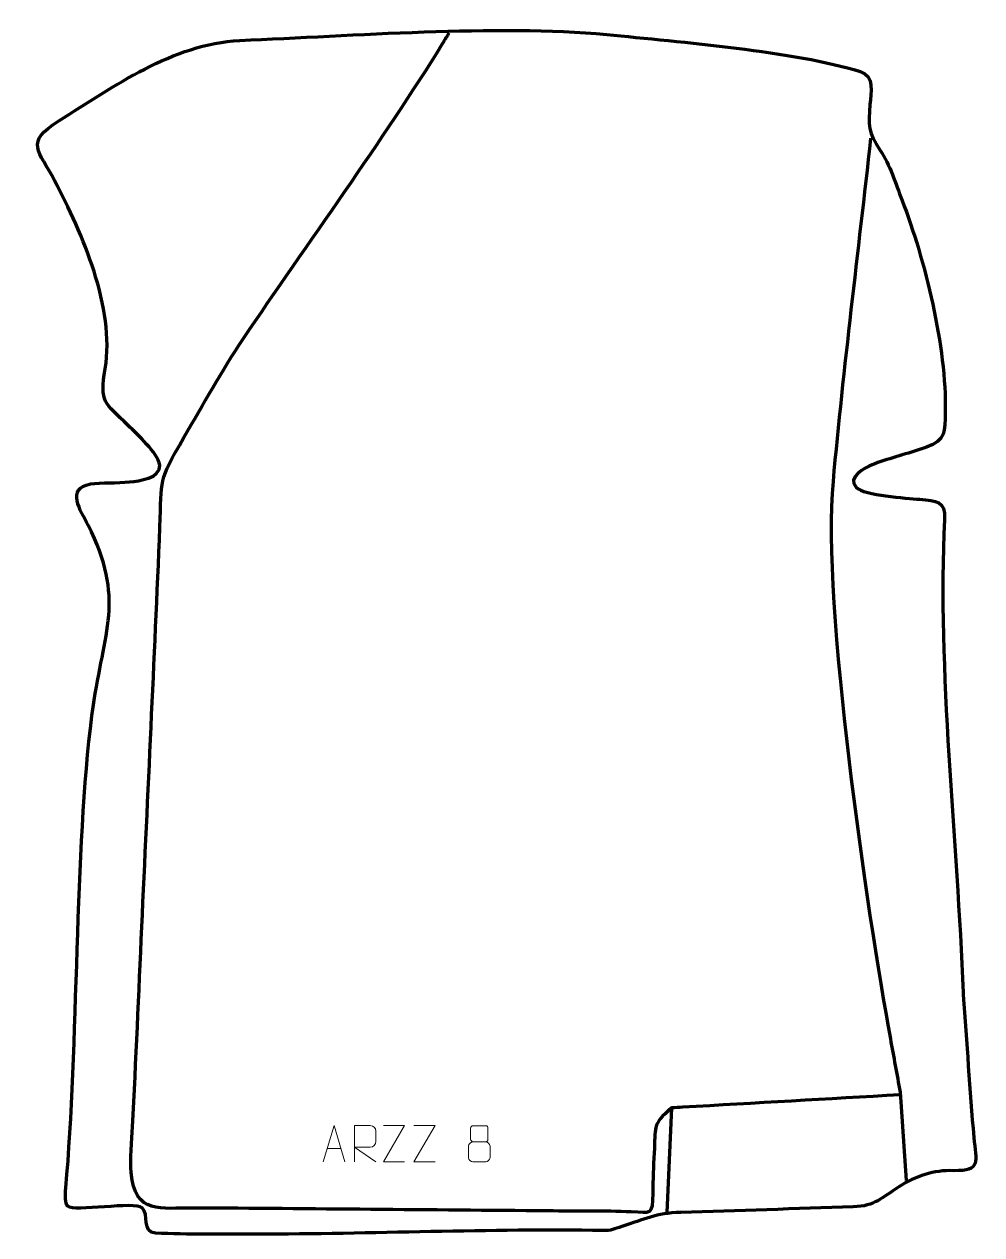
# Model space of a CAD drawing. Header units: millimetres. Extents: x -773 to -113, y -88 to 747.
import ezdxf

# ---------------------------------------------------------------- set-up
doc = ezdxf.new("R2010")
doc.units = ezdxf.units.MM
doc.header["$MEASUREMENT"] = 0
doc.layers.add('layer 2', color=7, linetype='Continuous')
doc.layers.add('layer 3', color=7, linetype='Continuous')

msp = doc.modelspace()

# ---------------------------------------------------------------- linework, layer by layer
at = {"layer": 'layer 2', "color": 140, "lineweight": 158}
for points, knots in [([(-326.9559, -0.2451), (-340.8211, -11.9528), (-337.9465, -14.1375), (-338.9078, -31.1895), (-338.9078, -31.1895), (-339.5586, -41.0648), (-339.8635, -49.0659), (-339.9622, -59.1052), (-339.9622, -59.1052), (-340.1086, -74.6975), (-341.296, -72.5365), (-354.8083, -71.9602), (-354.8083, -71.9602), (-373.378, -71.1683), (-393.3272, -71.4628), (-412.0469, -71.2966), (-412.0469, -71.2966), (-493.5894, -70.5727), (-575.1314, -69.8194), (-656.6753, -69.2692), (-656.6753, -69.2692), (-678.9853, -69.1191), (-697.0007, -74.2158), (-699.6617, -44.8358), (-699.6617, -44.8358), (-700.4329, -36.3212), (-699.0563, -22.3901), (-698.5826, -13.366), (-698.5826, -13.366), (-696.1711, 32.5761), (-694.3543, 78.5486), (-692.2129, 124.5039), (-692.2129, 124.5039), (-687.9237, 216.3676), (-683.6601, 308.2321), (-679.6964, 400.1105), (-679.6964, 400.1105), (-678.3747, 434.1747), (-681.2334, 431.0447), (-663.1659, 461.9898), (-663.1659, 461.9898), (-649.5785, 485.2614), (-637.4029, 507.6022), (-622.2831, 530.0685), (-622.2831, 530.0685), (-578.5227, 595.0916), (-525.3554, 667.7032), (-485.0776, 733.2968), (-485.0776, 733.2968), (-485.0776, 733.2968), (-484.2371, 734.6656), (-484.2371, 734.6656), (-484.2371, 734.6656), (-482.9205, 736.8173), (-481.6025, 738.9681), (-480.2829, 741.1179)], [0, 0, 0, 0, 0.06666667, 0.06666667, 0.06666667, 0.06666667, 0.13333333, 0.13333333, 0.13333333, 0.13333333, 0.2, 0.2, 0.2, 0.2, 0.26666667, 0.26666667, 0.26666667, 0.26666667, 0.33333333, 0.33333333, 0.33333333, 0.33333333, 0.4, 0.4, 0.4, 0.4, 0.46666667, 0.46666667, 0.46666667, 0.46666667, 0.53333333, 0.53333333, 0.53333333, 0.53333333, 0.6, 0.6, 0.6, 0.6, 0.66666667, 0.66666667, 0.66666667, 0.66666667, 0.73333333, 0.73333333, 0.73333333, 0.73333333, 0.8, 0.8, 0.8, 0.8, 0.86666667, 0.86666667, 0.86666667, 0.86666667, 1, 1, 1, 1]), ([(-189.7694, 668.3573), (-198.3662, 589.7455), (-208.5235, 510.3749), (-215.6659, 431.748), (-215.6659, 431.748), (-223.4204, 346.3856), (-192.1631, 135.1375), (-176.126, 47.4144), (-176.126, 47.4144), (-173.8828, 35.1439), (-171.6396, 22.8733), (-169.3964, 10.6028), (-169.3964, 10.6028), (-169.3964, 10.6028), (-165.1631, -50.3838), (-165.1631, -50.3838)], [0, 0, 0, 0, 0.2, 0.2, 0.2, 0.2, 0.4, 0.4, 0.4, 0.4, 0.6, 0.6, 0.6, 0.6, 1, 1, 1, 1]), ([(-169.2691, 8.7689), (-219.3284, 5.9074), (-269.3877, 3.0457), (-319.447, 0.1841), (-319.447, 0.1841), (-321.95, 0.0411), (-324.4529, -0.102), (-326.9559, -0.2451), (-326.9559, -0.2451), (-326.9559, -0.2451), (-330.1309, -72.3441), (-330.1309, -72.3441)], [0, 0, 0, 0, 0.25, 0.25, 0.25, 0.25, 0.5, 0.5, 0.5, 0.5, 1, 1, 1, 1])]:
    msp.add_open_spline(points, degree=3, knots=knots, dxfattribs=at)
at = {"layer": 'layer 3', "color": 242, "lineweight": 158}
msp.add_open_spline([(-125.9333, 79.2602), (-129.9492, 183.7904), (-143.92, 302.1378), (-138.7773, 405.2722), (-138.7773, 405.2722), (-138.0957, 418.9404), (-144.0751, 418.1691), (-156.0944, 419.4083), (-156.0944, 419.4083), (-165.258, 420.3318), (-193.9059, 421.8921), (-199.6923, 427.6805), (-199.6923, 427.6805), (-206.3934, 434.384), (-193.6902, 441.2421), (-188.6292, 443.2422), (-188.6292, 443.2422), (-178.6621, 447.1811), (-165.9611, 450.3529), (-155.4497, 453.9041), (-155.4497, 453.9041), (-154.0377, 454.3811), (-152.6391, 454.872), (-151.2343, 455.3693), (-151.2343, 455.3693), (-137.645, 460.2992), (-138.6254, 466.1746), (-138.3172, 479.5073), (-138.3172, 479.5073), (-137.2876, 524.0511), (-152.2637, 584.656), (-168.0461, 625.5123), (-168.0461, 625.5123), (-172.6754, 637.5705), (-176.1498, 649.5922), (-183.3929, 660.3382), (-183.3929, 660.3382), (-191.3013, 672.0712), (-191.5052, 677.6178), (-190.1717, 691.6685), (-190.1717, 691.6685), (-189.4073, 699.723), (-186.8705, 711.2979), (-196.8499, 714.3833), (-196.8499, 714.3833), (-242.3638, 728.4546), (-320.9957, 734.8339), (-371.7031, 739.8606), (-371.7031, 739.8606), (-448.7977, 746.9876), (-546.1891, 738.9087), (-624.5494, 735.8663), (-624.5494, 735.8663), (-671.7668, 733.14), (-710.6938, 704.3611), (-749.4698, 680.3369), (-749.4698, 680.3369), (-773.3054, 665.5692), (-763.2713, 659.8648), (-752.3289, 639.1517), (-752.3289, 639.1517), (-733.021, 602.6035), (-710.7293, 551.5051), (-717.417, 509.4665), (-717.417, 509.4665), (-721.3876, 485.9473), (-718.0408, 486.4067), (-701.5259, 470.2409), (-701.5259, 470.2409), (-695.2593, 464.1068), (-681.397, 451.5301), (-679.7487, 443.0113), (-679.7487, 443.0113), (-679.6006, 433.7226), (-693.7949, 432.1604), (-700.6204, 431.4005), (-700.6204, 431.4005), (-709.2898, 430.4352), (-719.9341, 431.2899), (-727.6096, 429.959), (-727.6096, 429.959), (-744.774, 426.9827), (-734.3833, 411.5848), (-729.2828, 401.6156), (-729.2828, 401.6156), (-703.3082, 350.8469), (-718.4415, 327.8284), (-725.7951, 276.1631), (-725.7951, 276.1631), (-726.0815, 274.1504), (-726.3478, 272.1408), (-726.6118, 270.1252), (-726.6118, 270.1252), (-738.3623, 178.4531), (-735.977, 40.9173), (-744.5946, -55.277), (-744.5946, -55.277), (-745.0964, -60.8781), (-745.2871, -66.1198), (-743.3106, -68.0748), (-743.3106, -68.0748), (-739.1541, -72.186), (-696.8836, -64.5316), (-691.9119, -69.1499), (-691.9119, -69.1499), (-686.9957, -73.7166), (-692.4627, -86.0306), (-682.7905, -86.5423), (-682.7905, -86.5423), (-660.3855, -87.7278), (-637.0306, -87.3129), (-613.2344, -87.3195), (-613.2344, -87.3195), (-534.6185, -87.3416), (-450.526, -83.4417), (-374.3702, -84.8081), (-374.3702, -84.8081), (-368.682, -84.9101), (-366.6197, -83.7813), (-361.2887, -82.0829), (-361.2887, -82.0829), (-345.4273, -77.0294), (-338.0926, -72.8423), (-320.6852, -72.2954), (-320.6852, -72.2954), (-281.0341, -71.0432), (-241.3229, -69.8098), (-201.6787, -68.4768), (-201.6787, -68.4768), (-186.6079, -67.9701), (-182.3438, -62.2822), (-170.2132, -54.5997), (-170.2132, -54.5997), (-158.5652, -47.2228), (-146.2672, -43.0162), (-132.4798, -43.5152), (-132.4798, -43.5152), (-113.0837, -43.8562), (-117.0562, -37.19), (-118.5438, -20.6913), (-118.5438, -20.6913), (-121.495, 12.0405), (-123.4099, 44.9726), (-125.8236, 77.7695), (-125.8236, 77.7695), (-125.8236, 77.7695), (-125.9333, 79.2602), (-125.9333, 79.2602)], degree=3, knots=[0, 0, 0, 0, 0.02631579, 0.02631579, 0.02631579, 0.02631579, 0.05263158, 0.05263158, 0.05263158, 0.05263158, 0.07894737, 0.07894737, 0.07894737, 0.07894737, 0.10526316, 0.10526316, 0.10526316, 0.10526316, 0.13157895, 0.13157895, 0.13157895, 0.13157895, 0.15789474, 0.15789474, 0.15789474, 0.15789474, 0.18421053, 0.18421053, 0.18421053, 0.18421053, 0.21052632, 0.21052632, 0.21052632, 0.21052632, 0.23684211, 0.23684211, 0.23684211, 0.23684211, 0.26315789, 0.26315789, 0.26315789, 0.26315789, 0.28947368, 0.28947368, 0.28947368, 0.28947368, 0.31578947, 0.31578947, 0.31578947, 0.31578947, 0.34210526, 0.34210526, 0.34210526, 0.34210526, 0.36842105, 0.36842105, 0.36842105, 0.36842105, 0.39473684, 0.39473684, 0.39473684, 0.39473684, 0.42105263, 0.42105263, 0.42105263, 0.42105263, 0.44736842, 0.44736842, 0.44736842, 0.44736842, 0.47368421, 0.47368421, 0.47368421, 0.47368421, 0.5, 0.5, 0.5, 0.5, 0.52631579, 0.52631579, 0.52631579, 0.52631579, 0.55263158, 0.55263158, 0.55263158, 0.55263158, 0.57894737, 0.57894737, 0.57894737, 0.57894737, 0.60526316, 0.60526316, 0.60526316, 0.60526316, 0.63157895, 0.63157895, 0.63157895, 0.63157895, 0.65789474, 0.65789474, 0.65789474, 0.65789474, 0.68421053, 0.68421053, 0.68421053, 0.68421053, 0.71052632, 0.71052632, 0.71052632, 0.71052632, 0.73684211, 0.73684211, 0.73684211, 0.73684211, 0.76315789, 0.76315789, 0.76315789, 0.76315789, 0.78947368, 0.78947368, 0.78947368, 0.78947368, 0.81578947, 0.81578947, 0.81578947, 0.81578947, 0.84210526, 0.84210526, 0.84210526, 0.84210526, 0.86842105, 0.86842105, 0.86842105, 0.86842105, 0.89473684, 0.89473684, 0.89473684, 0.89473684, 0.92105263, 0.92105263, 0.92105263, 0.92105263, 0.94736842, 0.94736842, 0.94736842, 0.94736842, 1, 1, 1, 1], dxfattribs=at)
at = {"layer": 'layer 3', "color": 250, "lineweight": 9}
for points, knots in [([(-567.0792, -37.4173), (-567.0792, -37.4173), (-559.7082, -12.4638), (-559.7082, -12.4638), (-559.7082, -12.4638), (-559.7082, -12.4638), (-552.1383, -37.4173), (-552.1383, -37.4173)], [0, 0, 0, 0, 0.33333333, 0.33333333, 0.33333333, 0.33333333, 1, 1, 1, 1]), ([(-545.5372, -37.4209), (-545.5372, -37.4209), (-545.5372, -12.4674), (-545.5372, -12.4674), (-545.5372, -12.4674), (-541.9424, -12.4674), (-538.3469, -12.4674), (-534.7517, -12.4674), (-534.7517, -12.4674), (-532.4264, -12.5051), (-530.8691, -13.9951), (-530.8732, -16.3615), (-530.8732, -16.3615), (-530.8736, -18.397), (-530.8736, -21.4564), (-530.8732, -23.4924), (-530.8732, -23.4924), (-530.8797, -25.3679), (-532.692, -27.3097), (-534.7015, -27.3288), (-534.7015, -27.3288), (-534.7015, -27.3288), (-545.5372, -27.3288), (-545.5372, -27.3288), (-545.5372, -27.3288), (-545.5372, -27.3288), (-530.8825, -37.4209), (-530.8825, -37.4209)], [0, 0, 0, 0, 0.125, 0.125, 0.125, 0.125, 0.25, 0.25, 0.25, 0.25, 0.375, 0.375, 0.375, 0.375, 0.5, 0.5, 0.5, 0.5, 0.625, 0.625, 0.625, 0.625, 0.75, 0.75, 0.75, 0.75, 1, 1, 1, 1]), ([(-511.0532, -37.4246), (-511.0532, -37.4246), (-525.6722, -37.4246), (-525.6722, -37.4246), (-525.6722, -37.4246), (-525.6722, -37.4246), (-511.0289, -12.4672), (-511.0289, -12.4672), (-511.0289, -12.4672), (-511.0289, -12.4672), (-525.6722, -12.4672), (-525.6722, -12.4672)], [0, 0, 0, 0, 0.25, 0.25, 0.25, 0.25, 0.5, 0.5, 0.5, 0.5, 1, 1, 1, 1]), ([(-490.0532, -37.4246), (-490.0532, -37.4246), (-504.6722, -37.4246), (-504.6722, -37.4246), (-504.6722, -37.4246), (-504.6722, -37.4246), (-490.0289, -12.4672), (-490.0289, -12.4672), (-490.0289, -12.4672), (-490.0289, -12.4672), (-504.6722, -12.4672), (-504.6722, -12.4672)], [0, 0, 0, 0, 0.25, 0.25, 0.25, 0.25, 0.5, 0.5, 0.5, 0.5, 1, 1, 1, 1]), ([(-465.4934, -14.0136), (-465.4934, -16.2266), (-465.4934, -19.9089), (-465.4934, -22.1222), (-465.4934, -22.1222), (-465.4784, -22.6296), (-464.671, -23.561), (-463.9709, -23.5598), (-463.9709, -23.5598), (-461.001, -23.5596), (-458.0308, -23.6445), (-455.0604, -23.6448), (-455.0604, -23.6448), (-454.2633, -23.6406), (-453.5426, -22.8503), (-453.5452, -22.1296), (-453.5452, -22.1296), (-453.5455, -19.9136), (-453.5455, -16.2289), (-453.5452, -14.0136), (-453.5452, -14.0136), (-453.5637, -13.3028), (-454.1751, -12.5424), (-455.009, -12.5498), (-455.009, -12.5498), (-458.0261, -12.5501), (-461.043, -12.5501), (-464.0596, -12.5498), (-464.0596, -12.5498), (-464.686, -12.5422), (-465.5101, -13.2532), (-465.4934, -14.0136)], [0, 0, 0, 0, 0.11111111, 0.11111111, 0.11111111, 0.11111111, 0.22222222, 0.22222222, 0.22222222, 0.22222222, 0.33333333, 0.33333333, 0.33333333, 0.33333333, 0.44444444, 0.44444444, 0.44444444, 0.44444444, 0.55555556, 0.55555556, 0.55555556, 0.55555556, 0.66666667, 0.66666667, 0.66666667, 0.66666667, 0.77777778, 0.77777778, 0.77777778, 0.77777778, 1, 1, 1, 1]), ([(-466.9522, -26.5318), (-466.9522, -29.7026), (-466.9522, -31.4047), (-466.9522, -34.5761), (-466.9522, -34.5761), (-466.9607, -35.798), (-465.2628, -37.4907), (-464.0102, -37.4992), (-464.0102, -37.4992), (-461.0271, -37.4989), (-458.0438, -37.4989), (-455.0604, -37.4992), (-455.0604, -37.4992), (-453.7371, -37.4875), (-452.1167, -35.8659), (-452.1278, -34.5667), (-452.1278, -34.5667), (-452.1281, -31.3985), (-452.1281, -29.6997), (-452.1278, -26.5318), (-452.1278, -26.5318), (-452.1975, -25.1514), (-453.7753, -23.5728), (-455.0807, -23.5789), (-455.0807, -23.5789), (-458.0573, -23.5792), (-461.0339, -23.5792), (-464.0102, -23.5789), (-464.0102, -23.5789), (-465.0897, -23.5725), (-466.936, -25.1514), (-466.9522, -26.5318)], [0, 0, 0, 0, 0.11111111, 0.11111111, 0.11111111, 0.11111111, 0.22222222, 0.22222222, 0.22222222, 0.22222222, 0.33333333, 0.33333333, 0.33333333, 0.33333333, 0.44444444, 0.44444444, 0.44444444, 0.44444444, 0.55555556, 0.55555556, 0.55555556, 0.55555556, 0.66666667, 0.66666667, 0.66666667, 0.66666667, 0.77777778, 0.77777778, 0.77777778, 0.77777778, 1, 1, 1, 1])]:
    msp.add_open_spline(points, degree=3, knots=knots, dxfattribs=at)
msp.add_open_spline([(-564.3566, -28.1679), (-564.3566, -28.1679), (-554.8609, -28.1679), (-554.8609, -28.1679)], degree=3, dxfattribs=at)

doc.saveas('drawing.dxf')
